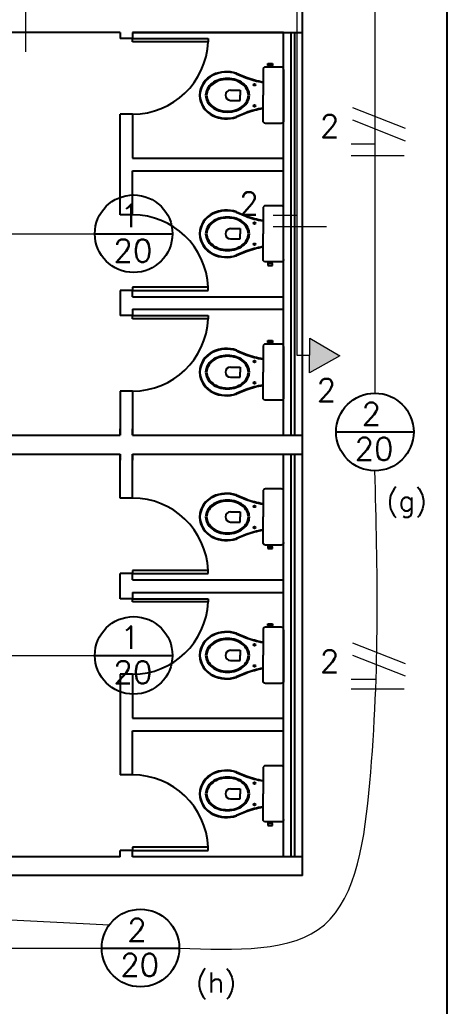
# Model space of a CAD drawing. Extents: x 1.6 to 100.8, y -3.3 to 55.9.
# Drawn here: x 79.13 to 82.53, y 22.92 to 30.76 of the extents above; entities that cross this region are included whole.
import ezdxf

# ---------------------------------------------------------------- set-up
doc = ezdxf.new("R2010")
doc.units = 0
doc.header["$MEASUREMENT"] = 0
doc.layers.get('0').update_dxf_attribs({"linetype": 'CONTINUOUS'})
for name, color, linetype in [('2-MATERIAIS', 2, 'CONTINUOUS'), ('FIACAO', 6, 'CONTINUOUS'), ('Texto', 2, 'CONTINUOUS'), ('Tub_Eletr_parede', 3, 'CONTINUOUS')]:
    doc.layers.add(name, color=color, linetype=linetype)
doc.styles.add('TXT_TEXTO', font='ROMANS.shx')

msp = doc.modelspace()

# ---------------------------------------------------------------- linework, layer by layer
at = {"color": 8, "linetype": 'Continuous', "ltscale": 0.5}
for p, q in [((82.5311, 22.8069), (82.5311, 50.8569)), ((81.3811, 30.6569), (81.3811, 40.7569))]:
    msp.add_line(p, q, dxfattribs=at)
at = {"color": 8, "linetype": 'Continuous'}
for p, q in [((79.9311, 30.6569), (74.0811, 30.6569)), ((79.9311, 30.6569), (79.9311, 30.6069)), ((80.0311, 30.6569), (81.3811, 30.6569)), ((81.2311, 30.6569), (80.0311, 30.6569)), ((80.0311, 30.6569), (80.0311, 30.6069)), ((81.2311, 27.4569), (81.2311, 30.6569)), ((81.2911, 27.4569), (81.2911, 30.6569)), ((81.3211, 27.4569), (81.3211, 30.6569)), ((81.3811, 27.4569), (81.3811, 30.6569)), ((80.0311, 30.6069), (79.9311, 30.6069)), ((80.0311, 30.5819), (80.0311, 30.6069)), ((80.0311, 30.6069), (80.6311, 30.6069)), ((80.6311, 30.5819), (80.0311, 30.5819)), ((80.6311, 30.6069), (80.6311, 30.5819)), ((81.0686, 30.3684), (81.0672, 30.3606)), ((81.0672, 30.3606), (81.0672, 30.1573)), ((81.0729, 30.3749), (81.0686, 30.3684)), ((81.0793, 30.3792), (81.0729, 30.3749)), ((81.0872, 30.3806), (81.0793, 30.3792)), ((81.2111, 30.3806), (81.0872, 30.3806)), ((81.0872, 30.3806), (81.0872, 30.3806)), ((81.1058, 30.3935), (81.1058, 30.4085)), ((81.1058, 30.4085), (81.1237, 30.4085)), ((81.1058, 30.3935), (81.1087, 30.3935)), ((81.1087, 30.3935), (81.1087, 30.3806)), ((81.1388, 30.3935), (81.1087, 30.3935)), ((81.1237, 30.4085), (81.1416, 30.4085)), ((81.1416, 30.3935), (81.1388, 30.3935)), ((81.1388, 30.3935), (81.1388, 30.3806)), ((81.1416, 30.4085), (81.1416, 30.3935)), ((81.2189, 30.3792), (81.2111, 30.3806)), ((81.2254, 30.3749), (81.2189, 30.3792)), ((81.2297, 30.3684), (81.2254, 30.3749)), ((81.2311, 30.3606), (81.2297, 30.3684)), ((81.2311, 30.3606), (81.2311, 29.9533)), ((81.2311, 30.3606), (81.2311, 30.3606)), ((81.0665, 30.2596), (81.0665, 30.2596)), ((81.0665, 30.2596), (81.0672, 30.2594)), ((80.8088, 30.1974), (80.8861, 30.1974)), ((80.8861, 30.1974), (80.8861, 30.1566)), ((80.8088, 30.1165), (80.8861, 30.1165)), ((80.8861, 30.1165), (80.8861, 30.1573)), ((81.0672, 29.9533), (81.0672, 30.1573)), ((81.0665, 30.0549), (81.0672, 30.0551)), ((81.0665, 30.0549), (81.0665, 30.0549)), ((79.9311, 29.2069), (79.9311, 30.0069)), ((80.0311, 30.0069), (79.9311, 30.0069)), ((80.0311, 30.0069), (80.0311, 29.6569)), ((81.0686, 29.9454), (81.0672, 29.9533)), ((81.0729, 29.9397), (81.0686, 29.9454)), ((81.2297, 29.9454), (81.2254, 29.9397)), ((81.2311, 29.9533), (81.2297, 29.9454)), ((81.2311, 29.9533), (81.2311, 29.9533)), ((81.0793, 29.9354), (81.0729, 29.9397)), ((81.0872, 29.9339), (81.0793, 29.9354)), ((81.2111, 29.9339), (81.0872, 29.9339)), ((81.0872, 29.9339), (81.0872, 29.9339)), ((81.2189, 29.9354), (81.2111, 29.9339)), ((81.2254, 29.9397), (81.2189, 29.9354)), ((80.0311, 29.6569), (81.2311, 29.6569)), ((81.2311, 29.5569), (81.2311, 29.6569)), ((80.0311, 29.5569), (81.2311, 29.5569)), ((80.0311, 29.2069), (80.0311, 29.5569)), ((81.0686, 29.2684), (81.0672, 29.2606)), ((81.0672, 29.2606), (81.0672, 29.0566)), ((81.0729, 29.2742), (81.0686, 29.2684)), ((81.0793, 29.2785), (81.0729, 29.2742)), ((81.0872, 29.2799), (81.0793, 29.2785)), ((81.2111, 29.2799), (81.0872, 29.2799)), ((81.0872, 29.2799), (81.0872, 29.2799)), ((81.2189, 29.2785), (81.2111, 29.2799)), ((81.2254, 29.2742), (81.2189, 29.2785)), ((81.2297, 29.2684), (81.2254, 29.2742)), ((81.2311, 29.2606), (81.2297, 29.2684)), ((81.2311, 28.8533), (81.2311, 29.2606)), ((81.2311, 29.2606), (81.2311, 29.2606)), ((80.0311, 29.2069), (79.9311, 29.2069)), ((81.0665, 29.1589), (81.0665, 29.1589)), ((81.0665, 29.1589), (81.0672, 29.1587)), ((80.8088, 29.0974), (80.8861, 29.0974)), ((80.8861, 29.0974), (80.8861, 29.0566)), ((80.8088, 29.0165), (80.8861, 29.0165)), ((80.8861, 29.0165), (80.8861, 29.0573)), ((81.0672, 28.8533), (81.0672, 29.0566)), ((81.0665, 28.9542), (81.0672, 28.9544)), ((81.0665, 28.9542), (81.0665, 28.9542)), ((81.0686, 28.8454), (81.0672, 28.8533)), ((81.0729, 28.8389), (81.0686, 28.8454)), ((81.2297, 28.8454), (81.2254, 28.8389)), ((81.2311, 28.8533), (81.2297, 28.8454)), ((81.2311, 28.8533), (81.2311, 28.8533)), ((81.0793, 28.8346), (81.0729, 28.8389)), ((81.0872, 28.8332), (81.0793, 28.8346)), ((81.2111, 28.8332), (81.0872, 28.8332)), ((81.0872, 28.8332), (81.0872, 28.8332)), ((81.1058, 28.8203), (81.1058, 28.8053)), ((81.1058, 28.8203), (81.1087, 28.8203)), ((81.1058, 28.8053), (81.1237, 28.8053)), ((81.1087, 28.8203), (81.1087, 28.8332)), ((81.1388, 28.8203), (81.1087, 28.8203)), ((81.1237, 28.8053), (81.1416, 28.8053)), ((81.1388, 28.8203), (81.1388, 28.8332)), ((81.1416, 28.8203), (81.1388, 28.8203)), ((81.1416, 28.8053), (81.1416, 28.8203)), ((81.2189, 28.8346), (81.2111, 28.8332)), ((81.2254, 28.8389), (81.2189, 28.8346)), ((80.0311, 28.6319), (80.0311, 28.6069)), ((80.6311, 28.6319), (80.0311, 28.6319)), ((80.6311, 28.6069), (80.6311, 28.6319)), ((79.9311, 28.6069), (79.9311, 28.4069)), ((80.0311, 28.6069), (79.9311, 28.6069)), ((80.0311, 28.5569), (80.0311, 28.6069)), ((80.0311, 28.6069), (80.6311, 28.6069)), ((80.0311, 28.5569), (81.2311, 28.5569)), ((81.2311, 28.4569), (81.2311, 28.5569)), ((80.0311, 28.4569), (81.2311, 28.4569)), ((80.0311, 28.4569), (80.0311, 28.4069)), ((80.0311, 28.4069), (79.9311, 28.4069)), ((80.0311, 28.3819), (80.0311, 28.4069)), ((80.0311, 28.4069), (80.6311, 28.4069)), ((80.6311, 28.3819), (80.0311, 28.3819)), ((80.6311, 28.4069), (80.6311, 28.3819)), ((81.0686, 28.1684), (81.0672, 28.1606)), ((81.0672, 28.1606), (81.0672, 27.9573)), ((81.0729, 28.1749), (81.0686, 28.1684)), ((81.0793, 28.1792), (81.0729, 28.1749)), ((81.0872, 28.1806), (81.0793, 28.1792)), ((81.2111, 28.1806), (81.0872, 28.1806)), ((81.0872, 28.1806), (81.0872, 28.1806)), ((81.1058, 28.1935), (81.1058, 28.2085)), ((81.1058, 28.2085), (81.1237, 28.2085)), ((81.1058, 28.1935), (81.1087, 28.1935)), ((81.1087, 28.1935), (81.1087, 28.1806)), ((81.1388, 28.1935), (81.1087, 28.1935)), ((81.1237, 28.2085), (81.1416, 28.2085)), ((81.1416, 28.1935), (81.1388, 28.1935)), ((81.1388, 28.1935), (81.1388, 28.1806)), ((81.1416, 28.2085), (81.1416, 28.1935)), ((81.2189, 28.1792), (81.2111, 28.1806)), ((81.2254, 28.1749), (81.2189, 28.1792)), ((81.2297, 28.1684), (81.2254, 28.1749)), ((81.2311, 28.1606), (81.2297, 28.1684)), ((81.2311, 28.1606), (81.2311, 27.7533)), ((81.2311, 28.1606), (81.2311, 28.1606)), ((80.8088, 27.9974), (80.8861, 27.9974)), ((80.8861, 27.9974), (80.8861, 27.9566)), ((81.0665, 28.0596), (81.0665, 28.0596)), ((81.0665, 28.0596), (81.0672, 28.0594)), ((80.8088, 27.9165), (80.8861, 27.9165)), ((80.8861, 27.9165), (80.8861, 27.9573)), ((81.0672, 27.7533), (81.0672, 27.9573)), ((81.0665, 27.8549), (81.0672, 27.8551)), ((81.0665, 27.8549), (81.0665, 27.8549)), ((79.9311, 27.8069), (79.9311, 27.4569)), ((80.0311, 27.8069), (79.9311, 27.8069)), ((80.0311, 27.8069), (80.0311, 27.4569)), ((81.0686, 27.7454), (81.0672, 27.7533)), ((81.2311, 27.7533), (81.2297, 27.7454)), ((81.2311, 27.7533), (81.2311, 27.7533)), ((81.0729, 27.7397), (81.0686, 27.7454)), ((81.0793, 27.7354), (81.0729, 27.7397)), ((81.0872, 27.7339), (81.0793, 27.7354)), ((81.2111, 27.7339), (81.0872, 27.7339)), ((81.0872, 27.7339), (81.0872, 27.7339)), ((81.2189, 27.7354), (81.2111, 27.7339)), ((81.2254, 27.7397), (81.2189, 27.7354)), ((81.2297, 27.7454), (81.2254, 27.7397)), ((75.4311, 27.4569), (79.9311, 27.4569)), ((79.9311, 27.4569), (79.9311, 27.5069)), ((80.0311, 27.4569), (80.0311, 27.5069)), ((80.0311, 27.4569), (81.3811, 27.4569)), ((80.0311, 27.4569), (81.2311, 27.4569)), ((80.0311, 27.4569), (81.2311, 27.4569)), ((81.3811, 27.3069), (81.3811, 27.4569)), ((75.4311, 27.3069), (79.9311, 27.3069)), ((79.9311, 27.3069), (79.9311, 27.2569)), ((79.9311, 26.9569), (79.9311, 27.3069)), ((80.0311, 27.3069), (81.3811, 27.3069)), ((80.0311, 27.3069), (80.0311, 27.2569)), ((80.0311, 26.9569), (80.0311, 27.3069)), ((81.2311, 24.1069), (81.2311, 27.3069)), ((81.2911, 24.1069), (81.2911, 27.3069)), ((81.3211, 24.1069), (81.3211, 27.3069)), ((81.3811, 24.1069), (81.3811, 27.3069)), ((81.0686, 27.0184), (81.0672, 27.0106)), ((81.0672, 27.0106), (81.0672, 26.8066)), ((81.0729, 27.0242), (81.0686, 27.0184)), ((81.0793, 27.0285), (81.0729, 27.0242)), ((81.0872, 27.0299), (81.0793, 27.0285)), ((81.2111, 27.0299), (81.0872, 27.0299)), ((81.0872, 27.0299), (81.0872, 27.0299)), ((81.2189, 27.0285), (81.2111, 27.0299)), ((81.2254, 27.0242), (81.2189, 27.0285)), ((81.2297, 27.0184), (81.2254, 27.0242)), ((81.2311, 27.0106), (81.2297, 27.0184)), ((81.2311, 26.6033), (81.2311, 27.0106)), ((81.2311, 27.0106), (81.2311, 27.0106)), ((80.0311, 26.9569), (79.9311, 26.9569)), ((81.0665, 26.9089), (81.0665, 26.9089)), ((81.0665, 26.9089), (81.0672, 26.9087)), ((80.8088, 26.8474), (80.8861, 26.8474)), ((80.8861, 26.8474), (80.8861, 26.8066)), ((80.8861, 26.7665), (80.8861, 26.8073)), ((80.8088, 26.7665), (80.8861, 26.7665)), ((81.0672, 26.6033), (81.0672, 26.8066)), ((81.0665, 26.7042), (81.0672, 26.7044)), ((81.0665, 26.7042), (81.0665, 26.7042)), ((81.0686, 26.5954), (81.0672, 26.6033)), ((81.0729, 26.5889), (81.0686, 26.5954)), ((81.0793, 26.5846), (81.0729, 26.5889)), ((81.0872, 26.5832), (81.0793, 26.5846)), ((81.2111, 26.5832), (81.0872, 26.5832)), ((81.0872, 26.5832), (81.0872, 26.5832)), ((81.1087, 26.5703), (81.1087, 26.5832)), ((81.1388, 26.5703), (81.1388, 26.5832)), ((81.2189, 26.5846), (81.2111, 26.5832)), ((81.2254, 26.5889), (81.2189, 26.5846)), ((81.2297, 26.5954), (81.2254, 26.5889)), ((81.2311, 26.6033), (81.2297, 26.5954)), ((81.2311, 26.6033), (81.2311, 26.6033)), ((81.1058, 26.5703), (81.1087, 26.5703)), ((81.1058, 26.5703), (81.1058, 26.5553)), ((81.1058, 26.5553), (81.1237, 26.5553)), ((81.1388, 26.5703), (81.1087, 26.5703)), ((81.1237, 26.5553), (81.1416, 26.5553)), ((81.1416, 26.5703), (81.1388, 26.5703)), ((81.1416, 26.5553), (81.1416, 26.5703)), ((79.9311, 26.1569), (79.9311, 26.3569)), ((80.0311, 26.3569), (79.9311, 26.3569)), ((80.0311, 26.3819), (80.0311, 26.3569)), ((80.6311, 26.3819), (80.0311, 26.3819)), ((80.0311, 26.3069), (80.0311, 26.3569)), ((80.0311, 26.3569), (80.6311, 26.3569)), ((80.6311, 26.3569), (80.6311, 26.3819)), ((80.0311, 26.3069), (81.2311, 26.3069)), ((81.2311, 26.2069), (81.2311, 26.3069)), ((80.0311, 26.2069), (81.2311, 26.2069)), ((80.0311, 26.2069), (80.0311, 26.1569)), ((80.0311, 26.1569), (79.9311, 26.1569)), ((80.0311, 26.1319), (80.0311, 26.1569)), ((80.0311, 26.1569), (80.6311, 26.1569)), ((80.6311, 26.1319), (80.0311, 26.1319)), ((80.6311, 26.1569), (80.6311, 26.1319)), ((81.1058, 25.9435), (81.1058, 25.9585)), ((81.1058, 25.9585), (81.1237, 25.9585)), ((81.1237, 25.9585), (81.1416, 25.9585)), ((81.1416, 25.9585), (81.1416, 25.9435)), ((81.0686, 25.9184), (81.0672, 25.9106)), ((81.0672, 25.9106), (81.0672, 25.7073)), ((81.0729, 25.9249), (81.0686, 25.9184)), ((81.0793, 25.9292), (81.0729, 25.9249)), ((81.0872, 25.9306), (81.0793, 25.9292)), ((81.2111, 25.9306), (81.0872, 25.9306)), ((81.0872, 25.9306), (81.0872, 25.9306)), ((81.1058, 25.9435), (81.1087, 25.9435)), ((81.1087, 25.9435), (81.1087, 25.9306)), ((81.1388, 25.9435), (81.1087, 25.9435)), ((81.1416, 25.9435), (81.1388, 25.9435)), ((81.1388, 25.9435), (81.1388, 25.9306)), ((81.2189, 25.9292), (81.2111, 25.9306)), ((81.2254, 25.9249), (81.2189, 25.9292)), ((81.2297, 25.9184), (81.2254, 25.9249)), ((81.2311, 25.9106), (81.2297, 25.9184)), ((81.2311, 25.9106), (81.2311, 25.5033)), ((81.2311, 25.9106), (81.2311, 25.9106)), ((81.0665, 25.8096), (81.0665, 25.8096)), ((81.0665, 25.8096), (81.0672, 25.8094)), ((80.8088, 25.7474), (80.8861, 25.7474)), ((80.8861, 25.7474), (80.8861, 25.7066)), ((80.8088, 25.6665), (80.8861, 25.6665)), ((80.8861, 25.6665), (80.8861, 25.7073)), ((81.0672, 25.5033), (81.0672, 25.7073)), ((79.9311, 25.5569), (79.9311, 24.7569)), ((80.0311, 25.5569), (79.9311, 25.5569)), ((80.0311, 25.5569), (80.0311, 25.2069)), ((81.0665, 25.6049), (81.0672, 25.6051)), ((81.0665, 25.6049), (81.0665, 25.6049)), ((81.0686, 25.4954), (81.0672, 25.5033)), ((81.0729, 25.4897), (81.0686, 25.4954)), ((81.0793, 25.4854), (81.0729, 25.4897)), ((81.0872, 25.4839), (81.0793, 25.4854)), ((81.2111, 25.4839), (81.0872, 25.4839)), ((81.0872, 25.4839), (81.0872, 25.4839)), ((81.2189, 25.4854), (81.2111, 25.4839)), ((81.2254, 25.4897), (81.2189, 25.4854)), ((81.2297, 25.4954), (81.2254, 25.4897)), ((81.2311, 25.5033), (81.2297, 25.4954)), ((81.2311, 25.5033), (81.2311, 25.5033)), ((80.0311, 25.2069), (81.2311, 25.2069)), ((81.2311, 25.1069), (81.2311, 25.2069)), ((80.0311, 25.1069), (81.2311, 25.1069)), ((80.0311, 24.7569), (80.0311, 25.1069)), ((81.0686, 24.8184), (81.0672, 24.8106)), ((81.0672, 24.8106), (81.0672, 24.6066)), ((81.0729, 24.8242), (81.0686, 24.8184)), ((81.0793, 24.8285), (81.0729, 24.8242)), ((81.0872, 24.8299), (81.0793, 24.8285)), ((81.2111, 24.8299), (81.0872, 24.8299)), ((81.0872, 24.8299), (81.0872, 24.8299)), ((81.2189, 24.8285), (81.2111, 24.8299)), ((81.2254, 24.8242), (81.2189, 24.8285)), ((81.2297, 24.8184), (81.2254, 24.8242)), ((81.2311, 24.8106), (81.2297, 24.8184)), ((81.2311, 24.4033), (81.2311, 24.8106)), ((81.2311, 24.8106), (81.2311, 24.8106)), ((80.0311, 24.7569), (79.9311, 24.7569)), ((81.0665, 24.7089), (81.0665, 24.7089)), ((81.0665, 24.7089), (81.0672, 24.7087)), ((80.8088, 24.6474), (80.8861, 24.6474)), ((80.8861, 24.6474), (80.8861, 24.6066)), ((80.8088, 24.5665), (80.8861, 24.5665)), ((80.8861, 24.5665), (80.8861, 24.6073)), ((81.0672, 24.4033), (81.0672, 24.6066)), ((81.0665, 24.5042), (81.0672, 24.5044)), ((81.0665, 24.5042), (81.0665, 24.5042)), ((81.0686, 24.3954), (81.0672, 24.4033)), ((81.0729, 24.3889), (81.0686, 24.3954)), ((81.0793, 24.3846), (81.0729, 24.3889)), ((81.0872, 24.3832), (81.0793, 24.3846)), ((81.2111, 24.3832), (81.0872, 24.3832)), ((81.0872, 24.3832), (81.0872, 24.3832)), ((81.1087, 24.3703), (81.1087, 24.3832)), ((81.1388, 24.3703), (81.1388, 24.3832)), ((81.2189, 24.3846), (81.2111, 24.3832)), ((81.2254, 24.3889), (81.2189, 24.3846)), ((81.2297, 24.3954), (81.2254, 24.3889)), ((81.2311, 24.4033), (81.2297, 24.3954)), ((81.2311, 24.4033), (81.2311, 24.4033)), ((81.1058, 24.3703), (81.1087, 24.3703)), ((81.1058, 24.3703), (81.1058, 24.3553)), ((81.1058, 24.3553), (81.1237, 24.3553)), ((81.1388, 24.3703), (81.1087, 24.3703)), ((81.1237, 24.3553), (81.1416, 24.3553)), ((81.1416, 24.3703), (81.1388, 24.3703)), ((81.1416, 24.3553), (81.1416, 24.3703)), ((79.9311, 24.1069), (79.9311, 24.1569)), ((80.0311, 24.1569), (79.9311, 24.1569)), ((80.0311, 24.1819), (80.0311, 24.1569)), ((80.6311, 24.1819), (80.0311, 24.1819)), ((80.0311, 24.1069), (80.0311, 24.1569)), ((80.0311, 24.1569), (80.6311, 24.1569)), ((80.6311, 24.1569), (80.6311, 24.1819)), ((79.9311, 24.1069), (74.0811, 24.1069)), ((81.3811, 24.1069), (80.0311, 24.1069)), ((81.3811, 23.9569), (81.3811, 24.1069)), ((81.3811, 23.9569), (73.9311, 23.9569))]:
    msp.add_line(p, q, dxfattribs=at)
for centre in [(81.0002, 30.241), (81.0002, 30.0728), (81.0002, 29.141), (81.0002, 28.9728), (81.0002, 28.041), (81.0002, 27.8728), (81.0002, 26.891), (81.0002, 26.7228), (81.0002, 25.791), (81.0002, 25.6228), (81.0002, 24.691), (81.0002, 24.5228)]:
    msp.add_circle(centre, 0.00752, dxfattribs=at)
for centre, radius, start, end in [((80.0311, 30.6075), 0.6005, 270, 357.56225), ((80.778, 30.0898), 0.2549, 72.09039, 115.44583), ((80.7777, 30.0935), 0.2467, 71.86702, 115.76246), ((80.751, 30.149), 0.1898, 115.76246, 177.20811), ((80.751, 30.149), 0.1851, 115.76246, 177.20811), ((80.7707, 30.11), 0.1784, 107.62158, 127.48224), ((80.771, 30.111), 0.1702, 107.62158, 127.48224), ((80.7851, 30.0645), 0.2261, 90, 107.62158), ((80.7851, 30.0664), 0.2169, 90, 107.62158), ((80.7851, 30.0645), 0.2261, 72.37842, 90), ((80.7851, 30.0664), 0.2169, 72.37842, 90), ((80.7993, 30.111), 0.1702, 52.51776, 72.37842), ((80.7996, 30.11), 0.1784, 52.51776, 72.37842), ((91.371, 55.5318), 27.3099, 247.35144, 247.52574), ((91.9697, 56.9699), 28.863, 247.3538, 247.51832), ((81.1976, 31.0157), 0.7673, 249.69088, 260.16298), ((81.1976, 31.0157), 0.7626, 249.69088, 260.16298), ((80.7146, 30.1573), 0.1034, 151.62385, 180), ((80.716, 30.1573), 0.0966, 151.62385, 180), ((80.7485, 30.1389), 0.142, 127.48224, 151.62385), ((80.7493, 30.1393), 0.1345, 127.48224, 151.62385), ((80.8088, 30.1569), 0.0404, 90, 270), ((80.821, 30.1393), 0.1345, 28.37615, 52.51776), ((80.8217, 30.1389), 0.142, 28.37615, 52.51776), ((80.8543, 30.1573), 0.0966, 360, 28.37615), ((80.8557, 30.1573), 0.1034, 360, 28.37615), ((80.751, 30.1656), 0.1898, 182.79189, 244.23754), ((80.751, 30.1656), 0.1851, 182.79189, 244.23754), ((80.7146, 30.1573), 0.1034, 180, 208.37615), ((80.716, 30.1573), 0.0966, 180, 208.37615), ((80.7485, 30.1756), 0.142, 208.37615, 232.51776), ((80.7493, 30.1753), 0.1345, 208.37615, 232.51776), ((80.821, 30.1753), 0.1345, 307.48224, 331.62385), ((80.8217, 30.1756), 0.142, 307.48224, 331.62385), ((80.8543, 30.1573), 0.0966, 331.62385, 0), ((80.8557, 30.1573), 0.1034, 331.62385, 0), ((80.7707, 30.2045), 0.1784, 232.51776, 252.37842), ((80.771, 30.2036), 0.1702, 232.51776, 252.37842), ((80.7851, 30.25), 0.2261, 252.37842, 270), ((80.7851, 30.2481), 0.2169, 252.37842, 270), ((80.7851, 30.2481), 0.2169, 270, 287.62158), ((80.7851, 30.25), 0.2261, 270, 287.62158), ((80.7993, 30.2036), 0.1702, 287.62158, 307.48224), ((80.7996, 30.2045), 0.1784, 287.62158, 307.48224), ((81.1976, 29.2989), 0.7673, 99.83702, 110.30912), ((81.1976, 29.2989), 0.7626, 99.83702, 110.30912), ((80.778, 30.2248), 0.2549, 244.55417, 287.90961), ((80.7777, 30.2211), 0.2467, 244.23754, 288.13298), ((91.371, 4.7827), 27.3099, 112.47426, 112.64856), ((91.9697, 3.3446), 28.863, 112.48168, 112.6462), ((80.778, 28.9891), 0.2549, 72.09039, 115.44583), ((80.7777, 28.9928), 0.2467, 71.86702, 115.76246), ((80.0311, 28.6064), 0.6005, 2.43775, 90), ((80.751, 29.0483), 0.1898, 115.76246, 177.20811), ((80.751, 29.0483), 0.1851, 115.76246, 177.20811), ((80.7707, 29.0093), 0.1784, 107.62158, 127.48224), ((80.771, 29.0103), 0.1702, 107.62158, 127.48224), ((80.7851, 28.9638), 0.2261, 90, 107.62158), ((80.7851, 28.9657), 0.2169, 90, 107.62158), ((80.7851, 28.9638), 0.2261, 72.37842, 90), ((80.7851, 28.9657), 0.2169, 72.37842, 90), ((80.7993, 29.0103), 0.1702, 52.51776, 72.37842), ((80.7996, 29.0093), 0.1784, 52.51776, 72.37842), ((91.371, 54.4311), 27.3099, 247.35144, 247.52574), ((91.9697, 55.8692), 28.863, 247.3538, 247.51832), ((81.1976, 29.9149), 0.7673, 249.69088, 260.16298), ((81.1976, 29.9149), 0.7626, 249.69088, 260.16298), ((80.7146, 29.0566), 0.1034, 151.62385, 180), ((80.716, 29.0566), 0.0966, 151.62385, 180), ((80.7485, 29.0382), 0.142, 127.48224, 151.62385), ((80.7493, 29.0386), 0.1345, 127.48224, 151.62385), ((80.8088, 29.0569), 0.0404, 90, 270), ((80.821, 29.0386), 0.1345, 28.37615, 52.51776), ((80.8217, 29.0382), 0.142, 28.37615, 52.51776), ((80.8543, 29.0566), 0.0966, 360, 28.37615), ((80.8557, 29.0566), 0.1034, 360, 28.37615), ((80.751, 29.0649), 0.1898, 182.79189, 244.23754), ((80.751, 29.0649), 0.1851, 182.79189, 244.23754), ((80.7146, 29.0566), 0.1034, 180, 208.37615), ((80.716, 29.0566), 0.0966, 180, 208.37615), ((80.7485, 29.0749), 0.142, 208.37615, 232.51776), ((80.7493, 29.0745), 0.1345, 208.37615, 232.51776), ((80.821, 29.0745), 0.1345, 307.48224, 331.62385), ((80.8217, 29.0749), 0.142, 307.48224, 331.62385), ((80.8543, 29.0566), 0.0966, 331.62385, 0), ((80.8557, 29.0566), 0.1034, 331.62385, 0), ((80.7707, 29.1038), 0.1784, 232.51776, 252.37842), ((80.771, 29.1028), 0.1702, 232.51776, 252.37842), ((80.7851, 29.1493), 0.2261, 252.37842, 270), ((80.7851, 29.1474), 0.2169, 252.37842, 270), ((80.7851, 29.1474), 0.2169, 270, 287.62158), ((80.7851, 29.1493), 0.2261, 270, 287.62158), ((80.7993, 29.1028), 0.1702, 287.62158, 307.48224), ((80.7996, 29.1038), 0.1784, 287.62158, 307.48224), ((81.1976, 28.1982), 0.7673, 99.83702, 110.30912), ((81.1976, 28.1982), 0.7626, 99.83702, 110.30912), ((80.778, 29.124), 0.2549, 244.55417, 287.90961), ((80.7777, 29.1203), 0.2467, 244.23754, 288.13298), ((91.371, 3.682), 27.3099, 112.47426, 112.64856), ((91.9697, 2.2439), 28.863, 112.48168, 112.6462), ((80.0311, 28.4075), 0.6005, 270, 357.56225), ((80.778, 27.8898), 0.2549, 72.09039, 115.44583), ((80.7777, 27.8935), 0.2467, 71.86702, 115.76246), ((80.751, 27.949), 0.1898, 115.76246, 177.20811), ((80.751, 27.949), 0.1851, 115.76246, 177.20811), ((80.7707, 27.91), 0.1784, 107.62158, 127.48224), ((80.771, 27.911), 0.1702, 107.62158, 127.48224), ((80.7851, 27.8645), 0.2261, 90, 107.62158), ((80.7851, 27.8664), 0.2169, 90, 107.62158), ((80.7851, 27.8645), 0.2261, 72.37842, 90), ((80.7851, 27.8664), 0.2169, 72.37842, 90), ((80.7993, 27.911), 0.1702, 52.51776, 72.37842), ((80.7996, 27.91), 0.1784, 52.51776, 72.37842), ((91.371, 53.3318), 27.3099, 247.35144, 247.52574), ((91.9697, 54.7699), 28.863, 247.3538, 247.51832), ((81.1976, 28.8157), 0.7673, 249.69088, 260.16298), ((81.1976, 28.8157), 0.7626, 249.69088, 260.16298), ((80.7146, 27.9573), 0.1034, 151.62385, 180), ((80.716, 27.9573), 0.0966, 151.62385, 180), ((80.7485, 27.9389), 0.142, 127.48224, 151.62385), ((80.7493, 27.9393), 0.1345, 127.48224, 151.62385), ((80.8088, 27.9569), 0.0404, 90, 270), ((80.821, 27.9393), 0.1345, 28.37615, 52.51776), ((80.8217, 27.9389), 0.142, 28.37615, 52.51776), ((80.8543, 27.9573), 0.0966, 360, 28.37615), ((80.8557, 27.9573), 0.1034, 360, 28.37615), ((80.751, 27.9656), 0.1898, 182.79189, 244.23754), ((80.751, 27.9656), 0.1851, 182.79189, 244.23754), ((80.7146, 27.9573), 0.1034, 180, 208.37615), ((80.716, 27.9573), 0.0966, 180, 208.37615), ((80.7485, 27.9756), 0.142, 208.37615, 232.51776), ((80.7493, 27.9753), 0.1345, 208.37615, 232.51776), ((80.821, 27.9753), 0.1345, 307.48224, 331.62385), ((80.8217, 27.9756), 0.142, 307.48224, 331.62385), ((80.8543, 27.9573), 0.0966, 331.62385, 0), ((80.8557, 27.9573), 0.1034, 331.62385, 0), ((80.7707, 28.0045), 0.1784, 232.51776, 252.37842), ((80.771, 28.0036), 0.1702, 232.51776, 252.37842), ((80.7851, 28.05), 0.2261, 252.37842, 270), ((80.7851, 28.0481), 0.2169, 252.37842, 270), ((80.7851, 28.0481), 0.2169, 270, 287.62158), ((80.7851, 28.05), 0.2261, 270, 287.62158), ((80.7993, 28.0036), 0.1702, 287.62158, 307.48224), ((80.7996, 28.0045), 0.1784, 287.62158, 307.48224), ((81.1976, 27.0989), 0.7673, 99.83702, 110.30912), ((81.1976, 27.0989), 0.7626, 99.83702, 110.30912), ((80.778, 28.0248), 0.2549, 244.55417, 287.90961), ((80.7777, 28.0211), 0.2467, 244.23754, 288.13298), ((91.371, 2.5827), 27.3099, 112.47426, 112.64856), ((91.9697, 1.1446), 28.863, 112.48168, 112.6462), ((80.751, 26.7983), 0.1898, 115.76246, 177.20811), ((80.751, 26.7983), 0.1851, 115.76246, 177.20811), ((80.778, 26.7391), 0.2549, 72.09039, 115.44583), ((80.7777, 26.7428), 0.2467, 71.86702, 115.76246), ((91.371, 52.1811), 27.3099, 247.35144, 247.52574), ((91.9697, 53.6192), 28.863, 247.3538, 247.51832), ((80.0311, 26.3564), 0.6005, 2.43775, 90), ((80.7485, 26.7882), 0.142, 127.48224, 151.62385), ((80.7493, 26.7886), 0.1345, 127.48224, 151.62385), ((80.7707, 26.7593), 0.1784, 107.62158, 127.48224), ((80.771, 26.7603), 0.1702, 107.62158, 127.48224), ((80.7851, 26.7138), 0.2261, 90, 107.62158), ((80.7851, 26.7157), 0.2169, 90, 107.62158), ((80.7851, 26.7138), 0.2261, 72.37842, 90), ((80.7851, 26.7157), 0.2169, 72.37842, 90), ((80.7993, 26.7603), 0.1702, 52.51776, 72.37842), ((80.7996, 26.7593), 0.1784, 52.51776, 72.37842), ((80.821, 26.7886), 0.1345, 28.37615, 52.51776), ((80.8217, 26.7882), 0.142, 28.37615, 52.51776), ((81.1976, 27.6649), 0.7673, 249.69088, 260.16298), ((81.1976, 27.6649), 0.7626, 249.69088, 260.16298), ((80.7146, 26.8066), 0.1034, 151.62385, 180), ((80.716, 26.8066), 0.0966, 151.62385, 180), ((80.8088, 26.8069), 0.0404, 90, 270), ((80.8543, 26.8066), 0.0966, 360, 28.37615), ((80.8557, 26.8066), 0.1034, 360, 28.37615), ((80.751, 26.8149), 0.1898, 182.79189, 244.23754), ((80.751, 26.8149), 0.1851, 182.79189, 244.23754), ((80.7146, 26.8066), 0.1034, 180, 208.37615), ((80.716, 26.8066), 0.0966, 180, 208.37615), ((80.7485, 26.8249), 0.142, 208.37615, 232.51776), ((80.7493, 26.8245), 0.1345, 208.37615, 232.51776), ((80.821, 26.8245), 0.1345, 307.48224, 331.62385), ((80.8217, 26.8249), 0.142, 307.48224, 331.62385), ((80.8543, 26.8066), 0.0966, 331.62385, 0), ((80.8557, 26.8066), 0.1034, 331.62385, 0), ((80.7707, 26.8538), 0.1784, 232.51776, 252.37842), ((80.771, 26.8528), 0.1702, 232.51776, 252.37842), ((80.7851, 26.8993), 0.2261, 252.37842, 270), ((80.7851, 26.8974), 0.2169, 252.37842, 270), ((80.7851, 26.8974), 0.2169, 270, 287.62158), ((80.7851, 26.8993), 0.2261, 270, 287.62158), ((80.7993, 26.8528), 0.1702, 287.62158, 307.48224), ((80.7996, 26.8538), 0.1784, 287.62158, 307.48224), ((91.371, 1.432), 27.3099, 112.47426, 112.64856), ((91.9697, -0.0061), 28.863, 112.48168, 112.6462), ((81.1976, 25.9482), 0.7673, 99.83702, 110.30912), ((81.1976, 25.9482), 0.7626, 99.83702, 110.30912), ((80.778, 26.874), 0.2549, 244.55417, 287.90961), ((80.7777, 26.8703), 0.2467, 244.23754, 288.13298), ((80.0311, 26.1575), 0.6005, 270, 357.56225), ((80.751, 25.699), 0.1898, 115.76246, 177.20811), ((80.778, 25.6398), 0.2549, 72.09039, 115.44583), ((80.7777, 25.6435), 0.2467, 71.86702, 115.76246), ((91.371, 51.0818), 27.3099, 247.35144, 247.52574), ((91.9697, 52.5199), 28.863, 247.3538, 247.51832), ((80.751, 25.699), 0.1851, 115.76246, 177.20811), ((80.7485, 25.6889), 0.142, 127.48224, 151.62385), ((80.7493, 25.6893), 0.1345, 127.48224, 151.62385), ((80.7707, 25.66), 0.1784, 107.62158, 127.48224), ((80.771, 25.661), 0.1702, 107.62158, 127.48224), ((80.7851, 25.6145), 0.2261, 90, 107.62158), ((80.7851, 25.6164), 0.2169, 90, 107.62158), ((80.7851, 25.6145), 0.2261, 72.37842, 90), ((80.7851, 25.6164), 0.2169, 72.37842, 90), ((80.7993, 25.661), 0.1702, 52.51776, 72.37842), ((80.7996, 25.66), 0.1784, 52.51776, 72.37842), ((80.821, 25.6893), 0.1345, 28.37615, 52.51776), ((80.8217, 25.6889), 0.142, 28.37615, 52.51776), ((81.1976, 26.5657), 0.7673, 249.69088, 260.16298), ((81.1976, 26.5657), 0.7626, 249.69088, 260.16298), ((80.7146, 25.7073), 0.1034, 151.62385, 180), ((80.716, 25.7073), 0.0966, 151.62385, 180), ((80.8088, 25.7069), 0.0404, 90, 270), ((80.8543, 25.7073), 0.0966, 360, 28.37615), ((80.8557, 25.7073), 0.1034, 360, 28.37615), ((80.751, 25.7156), 0.1898, 182.79189, 244.23754), ((80.751, 25.7156), 0.1851, 182.79189, 244.23754), ((80.7146, 25.7073), 0.1034, 180, 208.37615), ((80.716, 25.7073), 0.0966, 180, 208.37615), ((80.7485, 25.7256), 0.142, 208.37615, 232.51776), ((80.7493, 25.7253), 0.1345, 208.37615, 232.51776), ((80.821, 25.7253), 0.1345, 307.48224, 331.62385), ((80.8217, 25.7256), 0.142, 307.48224, 331.62385), ((80.8543, 25.7073), 0.0966, 331.62385, 0), ((80.8557, 25.7073), 0.1034, 331.62385, 0), ((80.7707, 25.7545), 0.1784, 232.51776, 252.37842), ((80.771, 25.7536), 0.1702, 232.51776, 252.37842), ((80.7851, 25.8), 0.2261, 252.37842, 270), ((80.7851, 25.7981), 0.2169, 252.37842, 270), ((80.7851, 25.7981), 0.2169, 270, 287.62158), ((80.7851, 25.8), 0.2261, 270, 287.62158), ((80.7993, 25.7536), 0.1702, 287.62158, 307.48224), ((80.7996, 25.7545), 0.1784, 287.62158, 307.48224), ((91.371, 0.3327), 27.3099, 112.47426, 112.64856), ((91.9697, -1.1054), 28.863, 112.48168, 112.6462), ((81.1976, 24.8489), 0.7673, 99.83702, 110.30912), ((81.1976, 24.8489), 0.7626, 99.83702, 110.30912), ((80.778, 25.7748), 0.2549, 244.55417, 287.90961), ((80.7777, 25.7711), 0.2467, 244.23754, 288.13298), ((80.751, 24.5983), 0.1898, 115.76246, 177.20811), ((80.778, 24.5391), 0.2549, 72.09039, 115.44583), ((80.7777, 24.5428), 0.2467, 71.86702, 115.76246), ((91.371, 49.9811), 27.3099, 247.35144, 247.52574), ((91.9697, 51.4192), 28.863, 247.3538, 247.51832), ((80.0311, 24.1564), 0.6005, 2.43775, 90), ((80.751, 24.5983), 0.1851, 115.76246, 177.20811), ((80.7485, 24.5882), 0.142, 127.48224, 151.62385), ((80.7493, 24.5886), 0.1345, 127.48224, 151.62385), ((80.7707, 24.5593), 0.1784, 107.62158, 127.48224), ((80.771, 24.5603), 0.1702, 107.62158, 127.48224), ((80.7851, 24.5138), 0.2261, 90, 107.62158), ((80.7851, 24.5157), 0.2169, 90, 107.62158), ((80.7851, 24.5138), 0.2261, 72.37842, 90), ((80.7851, 24.5157), 0.2169, 72.37842, 90), ((80.7993, 24.5603), 0.1702, 52.51776, 72.37842), ((80.7996, 24.5593), 0.1784, 52.51776, 72.37842), ((80.821, 24.5886), 0.1345, 28.37615, 52.51776), ((80.8217, 24.5882), 0.142, 28.37615, 52.51776), ((81.1976, 25.4649), 0.7673, 249.69088, 260.16298), ((81.1976, 25.4649), 0.7626, 249.69088, 260.16298), ((80.7146, 24.6066), 0.1034, 151.62385, 180), ((80.716, 24.6066), 0.0966, 151.62385, 180), ((80.8088, 24.6069), 0.0404, 90, 270), ((80.8543, 24.6066), 0.0966, 360, 28.37615), ((80.8557, 24.6066), 0.1034, 360, 28.37615), ((80.751, 24.6149), 0.1898, 182.79189, 244.23754), ((80.751, 24.6149), 0.1851, 182.79189, 244.23754), ((80.7146, 24.6066), 0.1034, 180, 208.37615), ((80.716, 24.6066), 0.0966, 180, 208.37615), ((80.7485, 24.6249), 0.142, 208.37615, 232.51776), ((80.7493, 24.6245), 0.1345, 208.37615, 232.51776), ((80.821, 24.6245), 0.1345, 307.48224, 331.62385), ((80.8217, 24.6249), 0.142, 307.48224, 331.62385), ((80.8543, 24.6066), 0.0966, 331.62385, 0), ((80.8557, 24.6066), 0.1034, 331.62385, 0), ((80.7707, 24.6538), 0.1784, 232.51776, 252.37842), ((80.771, 24.6528), 0.1702, 232.51776, 252.37842), ((80.7851, 24.6993), 0.2261, 252.37842, 270), ((80.7851, 24.6974), 0.2169, 252.37842, 270), ((80.7851, 24.6974), 0.2169, 270, 287.62158), ((80.7851, 24.6993), 0.2261, 270, 287.62158), ((80.7993, 24.6528), 0.1702, 287.62158, 307.48224), ((80.7996, 24.6538), 0.1784, 287.62158, 307.48224), ((91.371, -0.768), 27.3099, 112.47426, 112.64856), ((91.9697, -2.2061), 28.863, 112.48168, 112.6462), ((81.1976, 23.7482), 0.7673, 99.83702, 110.30912), ((81.1976, 23.7482), 0.7626, 99.83702, 110.30912), ((80.778, 24.674), 0.2549, 244.55417, 287.90961), ((80.7777, 24.6703), 0.2467, 244.23754, 288.13298)]:
    msp.add_arc(centre, radius, start, end, dxfattribs=at)
at = {"layer": '2-MATERIAIS', "linetype": 'Continuous'}
for p, q in [((79.7313, 29.0569), (80.3476, 29.0569)), ((81.648, 27.4819), (82.2642, 27.4819)), ((79.7313, 25.7069), (80.3476, 25.7069)), ((79.7855, 23.3819), (80.4017, 23.3819))]:
    msp.add_line(p, q, dxfattribs=at)
at = {"layer": '2-MATERIAIS', "color": 4, "lineweight": 15}
msp.add_line((81.4382, 28.0898), (81.3382, 28.0898), dxfattribs=at)
msp.add_lwpolyline([(81.4371, 27.952), (81.4393, 28.2277), (81.6769, 28.088)], close=True, dxfattribs=at)
at = {"layer": '2-MATERIAIS', "linetype": 'Continuous'}
for centre in [(80.0394, 29.0569), (81.9561, 27.4819), (80.0394, 25.7069), (80.0936, 23.3819)]:
    msp.add_circle(centre, 0.3081, dxfattribs=at)
at = {"layer": '2-MATERIAIS', "color": 4, "lineweight": 15}
msp.add_solid([(81.4371, 27.952), (81.6769, 28.088), (81.4393, 28.2277)], dxfattribs=at)
at = {"layer": 'FIACAO', "lineweight": 15}
for p, q in [((79.1798, 30.9505), (79.1798, 30.5021)), ((81.7789, 30.0603), (82.1958, 29.8952)), ((81.7789, 29.9612), (82.1958, 29.7961)), ((81.7665, 29.7709), (81.9561, 29.7709)), ((81.7665, 29.6778), (82.1883, 29.6778)), ((81.1487, 29.2034), (81.3382, 29.2034)), ((81.1487, 29.1138), (81.5704, 29.1138)), ((81.7789, 25.8079), (82.1958, 25.6428)), ((81.7789, 25.7088), (82.1958, 25.5437)), ((81.7665, 25.5185), (81.9654, 25.5185)), ((81.7665, 25.4411), (82.1883, 25.4411))]:
    msp.add_line(p, q, dxfattribs=at)
at = {"layer": 'Tub_Eletr_parede', "lineweight": 15}
for p, q in [((81.3382, 28.0898), (81.3382, 45.1887)), ((81.9561, 31.8488), (81.9561, 27.79)), ((77.9642, 29.0569), (79.7313, 29.0569)), ((77.9642, 25.7069), (79.7313, 25.7069)), ((77.7443, 23.6713), (79.8466, 23.5661)), ((75.5267, 23.3819), (79.7855, 23.3819))]:
    msp.add_line(p, q, dxfattribs=at)
msp.add_spline([(80.4017, 23.3819), (81.5551, 23.567), (81.9158, 24.6942), (81.9561, 27.1738)], degree=3, dxfattribs=at)

# ---------------------------------------------------------------- texts
at = {"layer": 'Texto', "lineweight": 15, "style": 'TXT_TEXTO'}
for p in [(81.5201, 29.822), (80.8779, 29.208), (81.4942, 27.7243), (81.5201, 25.5696)]:
    msp.add_text('2', height=0.18, dxfattribs=at).set_placement(p)
at = {"layer": 'Texto', "style": 'TXT_TEXTO'}
for s, p in [('1', (79.9341, 29.1101)), ('20', (79.8789, 28.8322)), ('2', (81.8507, 27.5351)), ('20', (81.7956, 27.2572)), ('1', (79.9341, 25.7601)), ('20', (79.8789, 25.4822)), ('2', (79.9882, 23.4351)), ('20', (79.9331, 23.1572))]:
    msp.add_text(s, height=0.18, dxfattribs=at).set_placement(p)
at = {"layer": 'Texto', "color": 4, "lineweight": 15, "style": 'TXT_TEXTO'}
for s, p in [('(g)', (82.047, 26.8548)), ('(h)', (80.5324, 23.0281))]:
    msp.add_text(s, height=0.16, dxfattribs=at).set_placement(p)

doc.saveas('drawing.dxf')
